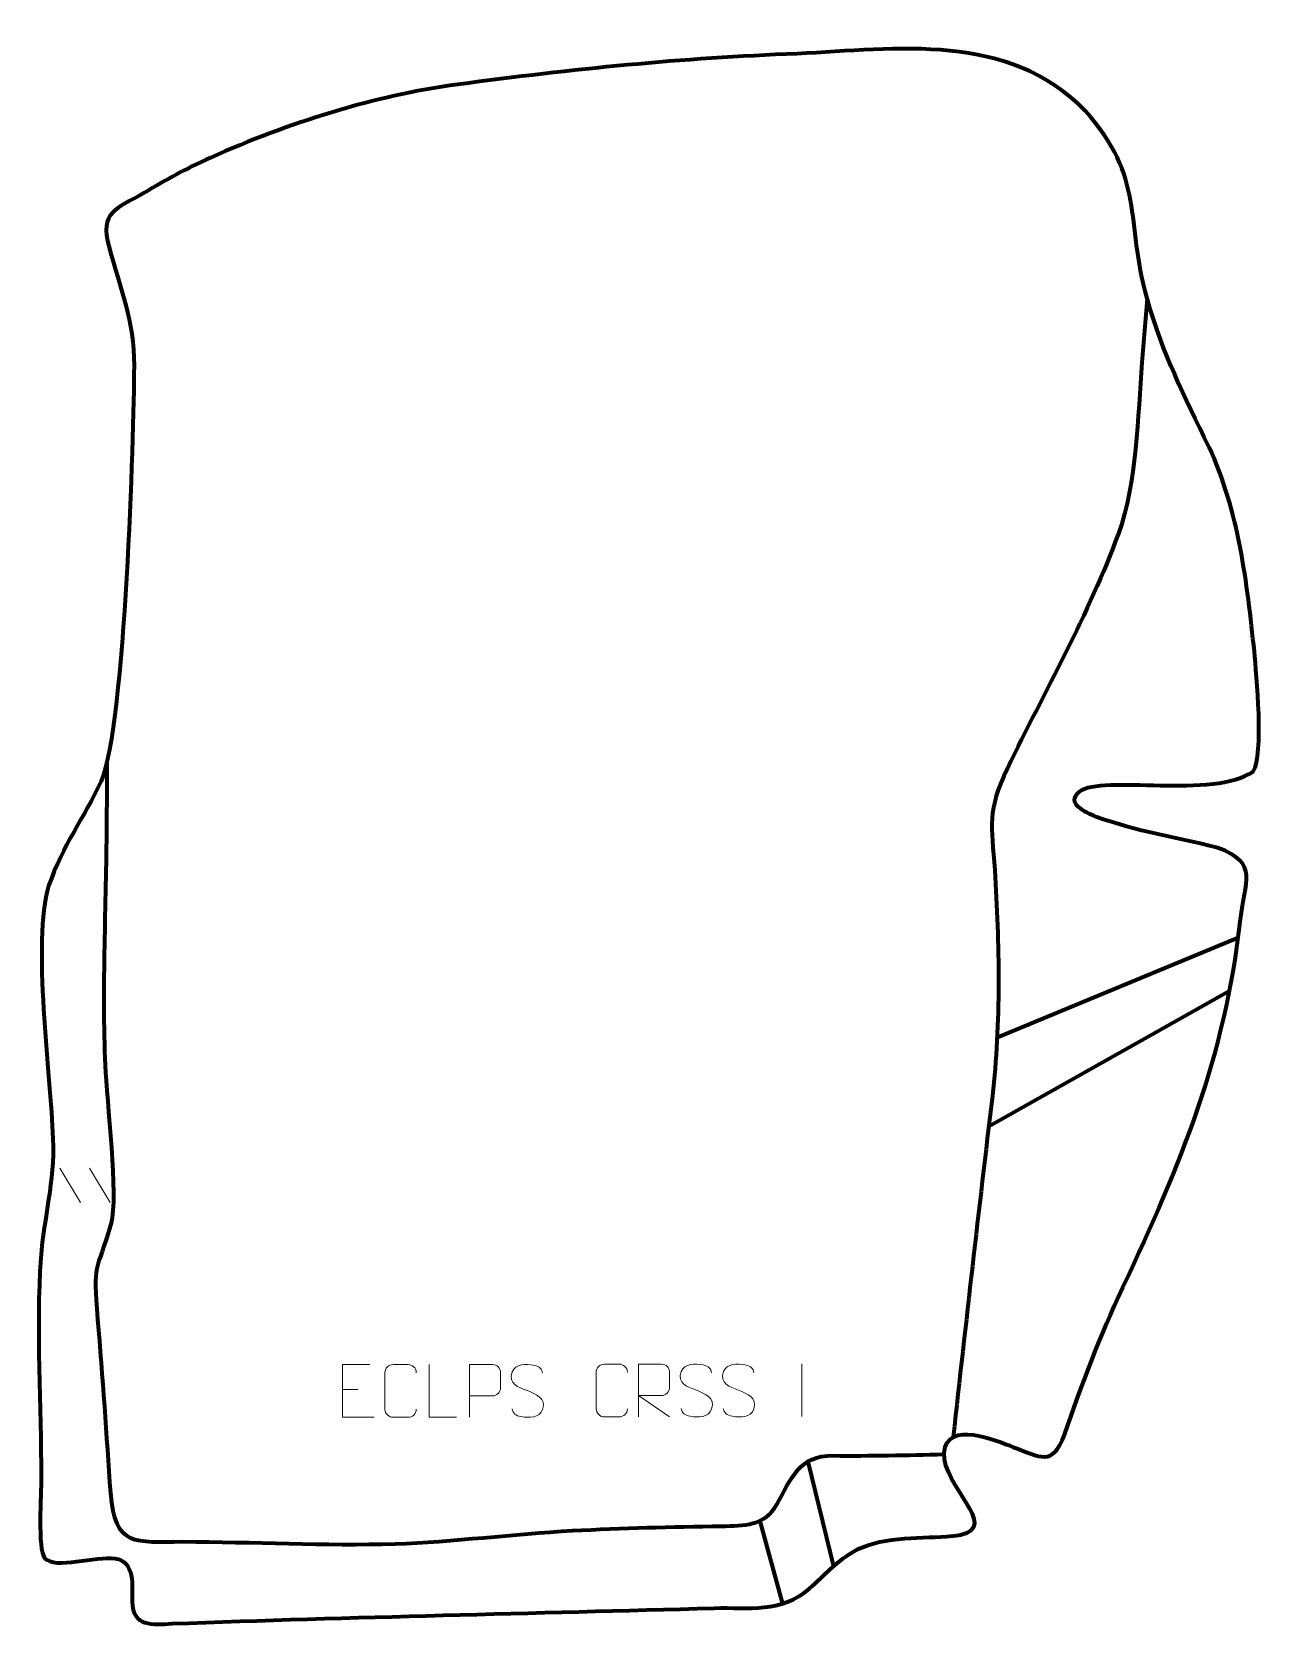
# Model space of a CAD drawing. Header units: millimetres. Extents: x -292 to 291, y -374 to 381.
import ezdxf

# ---------------------------------------------------------------- set-up
doc = ezdxf.new("R2010")
doc.units = ezdxf.units.MM
doc.header["$MEASUREMENT"] = 0
for name, color, linetype in [('layer 1', 7, 'Continuous'), ('layer 2', 7, 'Continuous'), ('layer 3', 7, 'Continuous')]:
    doc.layers.add(name, color=color, linetype=linetype)

msp = doc.modelspace()

# ---------------------------------------------------------------- linework, layer by layer
at = {"layer": 'layer 1', "color": 250, "lineweight": 9}
for points in [[(-278.8469, -156.938), (-278.8469, -156.938), (-269.0583, -173.2026), (-269.0583, -173.2026)], [(-264.8104, -156.938), (-264.8104, -156.938), (-255.0218, -173.2026), (-255.0218, -173.2026)], [(72.4983, -249.5739), (72.4983, -249.5739), (72.4983, -274.548), (72.4983, -274.548)], [(-144.9456, -261.8117), (-144.9456, -261.8117), (-137.7775, -261.8117), (-137.7775, -261.8117)]]:
    msp.add_open_spline(points, degree=3, dxfattribs=at)
for points, knots in [([(-132.0717, -249.932), (-132.0717, -249.932), (-144.9456, -249.932), (-144.9456, -249.932), (-144.9456, -249.932), (-144.9456, -249.932), (-144.9456, -274.8856), (-144.9456, -274.8856), (-144.9456, -274.8856), (-144.9456, -274.8856), (-130.0798, -274.8856), (-130.0798, -274.8856)], [0, 0, 0, 0, 0.25, 0.25, 0.25, 0.25, 0.5, 0.5, 0.5, 0.5, 1, 1, 1, 1]), ([(-110.0897, -271.0678), (-110.2295, -273.3912), (-111.9067, -274.8708), (-114.0544, -274.8816), (-114.0544, -274.8816), (-116.3863, -274.8812), (-118.7182, -274.8812), (-121.0497, -274.8816), (-121.0497, -274.8816), (-122.9747, -274.987), (-124.9468, -273.1025), (-124.9356, -271.0852), (-124.9356, -271.0852), (-124.9352, -265.3151), (-124.9352, -259.5454), (-124.9356, -253.7761), (-124.9356, -253.7761), (-124.9314, -251.638), (-123.1847, -249.9188), (-121.0323, -249.9323), (-121.0323, -249.9323), (-118.7066, -249.9323), (-116.3805, -249.9323), (-114.0544, -249.9323), (-114.0544, -249.9323), (-112.1078, -249.8968), (-110.1164, -251.3883), (-110.0897, -253.8259)], [0, 0, 0, 0, 0.125, 0.125, 0.125, 0.125, 0.25, 0.25, 0.25, 0.25, 0.375, 0.375, 0.375, 0.375, 0.5, 0.5, 0.5, 0.5, 0.625, 0.625, 0.625, 0.625, 0.75, 0.75, 0.75, 0.75, 1, 1, 1, 1]), ([(-91.0382, -274.8856), (-91.0382, -274.8856), (-103.9873, -274.8856), (-103.9873, -274.8856), (-103.9873, -274.8856), (-103.9873, -274.8856), (-103.9873, -249.932), (-103.9873, -249.932)], [0, 0, 0, 0, 0.33333333, 0.33333333, 0.33333333, 0.33333333, 1, 1, 1, 1]), ([(-84.8448, -274.8856), (-84.8448, -274.8856), (-84.8448, -249.932), (-84.8448, -249.932), (-84.8448, -249.932), (-81.2498, -249.932), (-77.6545, -249.932), (-74.0591, -249.932), (-74.0591, -249.932), (-71.7339, -249.9699), (-70.1765, -251.46), (-70.1807, -253.8261), (-70.1807, -253.8261), (-70.1811, -255.8618), (-70.1811, -258.9211), (-70.1807, -260.9571), (-70.1807, -260.9571), (-70.1872, -262.8325), (-71.9994, -264.7744), (-74.009, -264.7935), (-74.009, -264.7935), (-74.009, -264.7935), (-84.8448, -264.7935), (-84.8448, -264.7935)], [0, 0, 0, 0, 0.14285714, 0.14285714, 0.14285714, 0.14285714, 0.28571429, 0.28571429, 0.28571429, 0.28571429, 0.42857143, 0.42857143, 0.42857143, 0.42857143, 0.57142857, 0.57142857, 0.57142857, 0.57142857, 0.71428571, 0.71428571, 0.71428571, 0.71428571, 1, 1, 1, 1]), ([(-57.5072, -262.2349), (-61.7555, -260.7645), (-66.6636, -258.9687), (-64.6585, -253.4484), (-64.6585, -253.4484), (-63.155, -249.3085), (-57.9414, -249.697), (-54.3378, -250.2981), (-54.3378, -250.2981), (-51.4772, -250.7753), (-50.6125, -251.9885), (-50.3019, -254.0726)], [0, 0, 0, 0, 0.25, 0.25, 0.25, 0.25, 0.5, 0.5, 0.5, 0.5, 1, 1, 1, 1]), ([(-10.0842, -270.8939), (-10.224, -273.2173), (-11.9012, -274.6969), (-14.0489, -274.7077), (-14.0489, -274.7077), (-16.3808, -274.7073), (-18.7127, -274.7073), (-21.0442, -274.7077), (-21.0442, -274.7077), (-22.9692, -274.8131), (-24.9413, -272.9286), (-24.9301, -270.9113), (-24.9301, -270.9113), (-24.9297, -265.1412), (-24.9297, -259.3715), (-24.9301, -253.6022), (-24.9301, -253.6022), (-24.9259, -251.4641), (-23.1792, -249.7449), (-21.0268, -249.7584), (-21.0268, -249.7584), (-18.7011, -249.7584), (-16.375, -249.7584), (-14.0489, -249.7584), (-14.0489, -249.7584), (-12.1023, -249.7229), (-10.1109, -251.2144), (-10.0842, -253.652)], [0, 0, 0, 0, 0.125, 0.125, 0.125, 0.125, 0.25, 0.25, 0.25, 0.25, 0.375, 0.375, 0.375, 0.375, 0.5, 0.5, 0.5, 0.5, 0.625, 0.625, 0.625, 0.625, 0.75, 0.75, 0.75, 0.75, 1, 1, 1, 1]), ([(-4.8393, -274.7116), (-4.8393, -274.7116), (-4.8393, -249.7581), (-4.8393, -249.7581), (-4.8393, -249.7581), (-1.2445, -249.7581), (2.351, -249.7581), (5.9462, -249.7581), (5.9462, -249.7581), (8.2715, -249.7958), (9.8288, -251.2858), (9.8247, -253.6522), (9.8247, -253.6522), (9.8243, -255.6877), (9.8243, -258.7471), (9.8247, -260.7831), (9.8247, -260.7831), (9.8182, -262.6586), (8.0059, -264.6004), (5.9964, -264.6195), (5.9964, -264.6195), (5.9964, -264.6195), (-4.8393, -264.6195), (-4.8393, -264.6195), (-4.8393, -264.6195), (-4.8393, -264.6195), (9.8154, -274.7116), (9.8154, -274.7116)], [0, 0, 0, 0, 0.125, 0.125, 0.125, 0.125, 0.25, 0.25, 0.25, 0.25, 0.375, 0.375, 0.375, 0.375, 0.5, 0.5, 0.5, 0.5, 0.625, 0.625, 0.625, 0.625, 0.75, 0.75, 0.75, 0.75, 1, 1, 1, 1]), ([(22.4983, -262.061), (18.25, -260.5906), (13.3419, -258.7948), (15.347, -253.2745), (15.347, -253.2745), (16.8505, -249.1346), (22.0641, -249.5231), (25.6677, -250.1242), (25.6677, -250.1242), (28.5283, -250.6014), (29.393, -251.8146), (29.7036, -253.8987)], [0, 0, 0, 0, 0.25, 0.25, 0.25, 0.25, 0.5, 0.5, 0.5, 0.5, 1, 1, 1, 1]), ([(42.4983, -262.061), (38.25, -260.5906), (33.3419, -258.7948), (35.347, -253.2745), (35.347, -253.2745), (36.8505, -249.1346), (42.0641, -249.5231), (45.6677, -250.1242), (45.6677, -250.1242), (48.5283, -250.6014), (49.393, -251.8146), (49.7036, -253.8987)], [0, 0, 0, 0, 0.25, 0.25, 0.25, 0.25, 0.5, 0.5, 0.5, 0.5, 1, 1, 1, 1]), ([(-57.5072, -262.235), (-53.4886, -263.8817), (-48.4591, -265.77), (-50.2931, -271.1303), (-50.2931, -271.1303), (-51.7529, -275.3967), (-56.6637, -275.14), (-60.3898, -274.5853), (-60.3898, -274.5853), (-63.1398, -274.1755), (-64.3607, -272.962), (-64.7387, -270.8498)], [0, 0, 0, 0, 0.25, 0.25, 0.25, 0.25, 0.5, 0.5, 0.5, 0.5, 1, 1, 1, 1]), ([(22.4983, -262.0611), (26.5169, -263.7078), (31.5464, -265.5961), (29.7124, -270.9564), (29.7124, -270.9564), (28.2526, -275.2228), (23.3418, -274.9661), (19.6157, -274.4114), (19.6157, -274.4114), (16.8657, -274.0016), (15.6448, -272.7881), (15.2668, -270.6759)], [0, 0, 0, 0, 0.25, 0.25, 0.25, 0.25, 0.5, 0.5, 0.5, 0.5, 1, 1, 1, 1]), ([(42.4983, -262.0611), (46.5169, -263.7078), (51.5464, -265.5961), (49.7124, -270.9564), (49.7124, -270.9564), (48.2526, -275.2228), (43.3418, -274.9661), (39.6157, -274.4114), (39.6157, -274.4114), (36.8657, -274.0016), (35.6448, -272.7881), (35.2668, -270.6759)], [0, 0, 0, 0, 0.25, 0.25, 0.25, 0.25, 0.5, 0.5, 0.5, 0.5, 1, 1, 1, 1])]:
    msp.add_open_spline(points, degree=3, knots=knots, dxfattribs=at)
at = {"layer": 'layer 2', "color": 20, "lineweight": 158}
msp.add_open_spline([(-207.566, 321.2225), (-170.2879, 337.7353), (-130.9134, 350.4052), (-90.3904, 355.8755), (-90.3904, 355.8755), (-35.9659, 363.1912), (15.3706, 368.3605), (70.3046, 370.4199), (70.3046, 370.4199), (117.2714, 372.8218), (170.4337, 380.7634), (206.5226, 343.4507), (206.5226, 343.4507), (235.0724, 311.7021), (225.5472, 291.9518), (235.8628, 254.5973), (235.8628, 254.5973), (243.7753, 227.3633), (253.0741, 209.2574), (265.2139, 184.1525), (265.2139, 184.1525), (279.2232, 154.698), (283.2876, 119.6934), (286.666, 87.4923), (286.666, 87.4923), (287.6902, 76.6755), (291.2883, 38.6696), (286.1728, 30.7991), (286.1728, 30.7991), (267.6408, 17.6526), (214.457, 29.4862), (203.8413, 21.2868), (203.8413, 21.2868), (197.2698, 15.4443), (206.7114, 11.3957), (211.6231, 9.3622), (211.6231, 9.3622), (231.5193, 2.1079), (249.1757, -0.1774), (269.1667, -5.3129), (269.1667, -5.3129), (289.2762, -12.6927), (282.0991, -21.3717), (280.1032, -39.1658), (280.1032, -39.1658), (272.6938, -105.2222), (252.2282, -154.094), (224.435, -213.2799), (224.435, -213.2799), (213.5053, -236.7643), (205.1587, -258.7502), (196.8588, -283.2297), (196.8588, -283.2297), (190.7915, -298.4119), (185.5916, -293.66), (172.5573, -288.9567), (172.5573, -288.9567), (164.4559, -285.8759), (141.0782, -275.733), (139.9016, -291.7066), (139.9016, -291.7066), (138.7527, -307.3054), (166.6465, -326.6476), (147.5832, -330.4398), (147.5832, -330.4398), (147.5832, -330.4398), (145.6331, -330.8277), (145.6331, -330.8277), (145.6331, -330.8277), (145.6331, -330.8277), (140.9369, -331.324), (140.9369, -331.324), (140.9369, -331.324), (127.1954, -332.0276), (108.4318, -331.3943), (96.4788, -338.6465), (96.4788, -338.6465), (87.49, -344.3088), (83.6681, -349.3462), (76.127, -355.8547), (76.127, -355.8547), (62.3128, -367.7772), (47.7761, -364.7053), (30.9653, -365.183), (30.9653, -365.183), (-54.5863, -367.6408), (-140.2077, -369.3805), (-225.7306, -372.5424), (-225.7306, -372.5424), (-235.0033, -372.9869), (-244.3984, -374.18), (-244.5791, -362.121), (-244.5791, -362.121), (-244.5867, -354.5118), (-243.1889, -343.0875), (-252.6601, -341.6959), (-252.6601, -341.6959), (-261.6373, -340.3769), (-281.2058, -347.0828), (-286.0532, -341.4829), (-286.0532, -341.4829), (-289.4363, -337.5747), (-287.6485, -310.5884), (-287.6368, -303.6986), (-287.6368, -303.6986), (-287.723, -269.5895), (-290.1717, -233.3493), (-287.8598, -199.5382), (-287.8598, -199.5382), (-286.3399, -179.4135), (-281.3406, -164.1331), (-282.0983, -143.0862), (-282.0983, -143.0862), (-283.2776, -112.942), (-292.0627, -49.5864), (-284.1402, -23.4049), (-284.1402, -23.4049), (-277.268, -3.845), (-267.6179, 8.4399), (-259.2551, 26.234), (-259.2551, 26.234), (-247.8376, 53.8297), (-243.937, 189.3097), (-243.6898, 222.7638), (-243.6898, 222.7638), (-243.7582, 244.2847), (-250.1166, 258.9067), (-255.5587, 278.8767), (-255.5587, 278.8767), (-260.1618, 295.768), (-252.1731, 296.8473), (-238.9325, 304.5799), (-238.9325, 304.5799), (-227.9439, 310.9972), (-219.3012, 316.0157), (-207.566, 321.2225)], degree=3, knots=[0, 0, 0, 0, 0.02857143, 0.02857143, 0.02857143, 0.02857143, 0.05714286, 0.05714286, 0.05714286, 0.05714286, 0.08571429, 0.08571429, 0.08571429, 0.08571429, 0.11428571, 0.11428571, 0.11428571, 0.11428571, 0.14285714, 0.14285714, 0.14285714, 0.14285714, 0.17142857, 0.17142857, 0.17142857, 0.17142857, 0.2, 0.2, 0.2, 0.2, 0.22857143, 0.22857143, 0.22857143, 0.22857143, 0.25714286, 0.25714286, 0.25714286, 0.25714286, 0.28571429, 0.28571429, 0.28571429, 0.28571429, 0.31428571, 0.31428571, 0.31428571, 0.31428571, 0.34285714, 0.34285714, 0.34285714, 0.34285714, 0.37142857, 0.37142857, 0.37142857, 0.37142857, 0.4, 0.4, 0.4, 0.4, 0.42857143, 0.42857143, 0.42857143, 0.42857143, 0.45714286, 0.45714286, 0.45714286, 0.45714286, 0.48571429, 0.48571429, 0.48571429, 0.48571429, 0.51428571, 0.51428571, 0.51428571, 0.51428571, 0.54285714, 0.54285714, 0.54285714, 0.54285714, 0.57142857, 0.57142857, 0.57142857, 0.57142857, 0.6, 0.6, 0.6, 0.6, 0.62857143, 0.62857143, 0.62857143, 0.62857143, 0.65714286, 0.65714286, 0.65714286, 0.65714286, 0.68571429, 0.68571429, 0.68571429, 0.68571429, 0.71428571, 0.71428571, 0.71428571, 0.71428571, 0.74285714, 0.74285714, 0.74285714, 0.74285714, 0.77142857, 0.77142857, 0.77142857, 0.77142857, 0.8, 0.8, 0.8, 0.8, 0.82857143, 0.82857143, 0.82857143, 0.82857143, 0.85714286, 0.85714286, 0.85714286, 0.85714286, 0.88571429, 0.88571429, 0.88571429, 0.88571429, 0.91428571, 0.91428571, 0.91428571, 0.91428571, 0.94285714, 0.94285714, 0.94285714, 0.94285714, 1, 1, 1, 1], dxfattribs=at)
at = {"layer": 'layer 3', "color": 187, "lineweight": 158}
for points, knots in [([(235.8628, 254.5973), (235.0517, 244.4976), (234.2406, 234.3979), (233.4295, 224.2982), (233.4295, 224.2982), (231.4579, 198.9917), (230.9824, 167.075), (222.3397, 143.437), (222.3397, 143.437), (208.415, 105.3531), (187.4048, 68.775), (169.7568, 32.222), (169.7568, 32.222), (160.0386, 12.0933), (162.2175, 5.4578), (163.7399, -15.919), (163.7399, -15.919), (165.9815, -49.9077), (166.6554, -89.062), (162.6319, -122.8043), (162.6319, -122.8043), (156.218, -176.5942), (150.0773, -230.2851), (144.0769, -284.1214)], [0, 0, 0, 0, 0.14285714, 0.14285714, 0.14285714, 0.14285714, 0.28571429, 0.28571429, 0.28571429, 0.28571429, 0.42857143, 0.42857143, 0.42857143, 0.42857143, 0.57142857, 0.57142857, 0.57142857, 0.57142857, 0.71428571, 0.71428571, 0.71428571, 0.71428571, 1, 1, 1, 1]), ([(-256.5096, 35.457), (-256.5792, 25.4054), (-256.6488, 15.3538), (-256.7184, 5.3022), (-256.7184, 5.3022), (-257.026, -32.164), (-258.8959, -71.1797), (-257.4232, -108.4608), (-257.4232, -108.4608), (-256.6356, -124.3089), (-251.1523, -170.964), (-254.58, -183.0827), (-254.58, -183.0827), (-261.6152, -207.2085), (-263.2777, -200.7538), (-260.9344, -228.4407), (-260.9344, -228.4407), (-258.6042, -255.9656), (-256.8324, -283.2016), (-254.8867, -310.7253), (-254.8867, -310.7253), (-253.0721, -336.3934), (-242.9336, -333.7512), (-220.7103, -333.7459), (-220.7103, -333.7459), (-187.4767, -333.8268), (-153.179, -335.721), (-120.1466, -334.7641), (-120.1466, -334.7641), (-92.2666, -333.7998), (-64.1977, -330.0562), (-36.1072, -328.5318), (-36.1072, -328.5318), (-12.3706, -327.2361), (10.6472, -326.7054), (34.3965, -326.4045), (34.3965, -326.4045), (45.2651, -326.145), (54.8973, -326.3153), (60.6177, -316.1056), (60.6177, -316.1056), (67.4683, -303.8788), (71.095, -292.8941), (87.2921, -293.0322), (87.2921, -293.0322), (104.7559, -293.1811), (122.3268, -292.7983), (139.7926, -292.3748)], [0, 0, 0, 0, 0.07692308, 0.07692308, 0.07692308, 0.07692308, 0.15384615, 0.15384615, 0.15384615, 0.15384615, 0.23076923, 0.23076923, 0.23076923, 0.23076923, 0.30769231, 0.30769231, 0.30769231, 0.30769231, 0.38461538, 0.38461538, 0.38461538, 0.38461538, 0.46153846, 0.46153846, 0.46153846, 0.46153846, 0.53846154, 0.53846154, 0.53846154, 0.53846154, 0.61538462, 0.61538462, 0.61538462, 0.61538462, 0.69230769, 0.69230769, 0.69230769, 0.69230769, 0.76923077, 0.76923077, 0.76923077, 0.76923077, 0.84615385, 0.84615385, 0.84615385, 0.84615385, 1, 1, 1, 1])]:
    msp.add_open_spline(points, degree=3, knots=knots, dxfattribs=at)
for points in [[(164.7661, -95.1231), (164.7661, -95.1231), (279.0509, -47.7794), (279.0509, -47.7794)], [(160.7873, -137.2252), (160.7873, -137.2252), (274.9034, -73.1379), (274.9034, -73.1379)], [(75.3199, -295.8529), (75.3199, -295.8529), (87.3743, -345.477), (87.3743, -345.477)], [(52.5343, -323.8479), (52.5343, -323.8479), (63.2272, -363.1098), (63.2272, -363.1098)]]:
    msp.add_open_spline(points, degree=3, dxfattribs=at)

doc.saveas('drawing.dxf')
